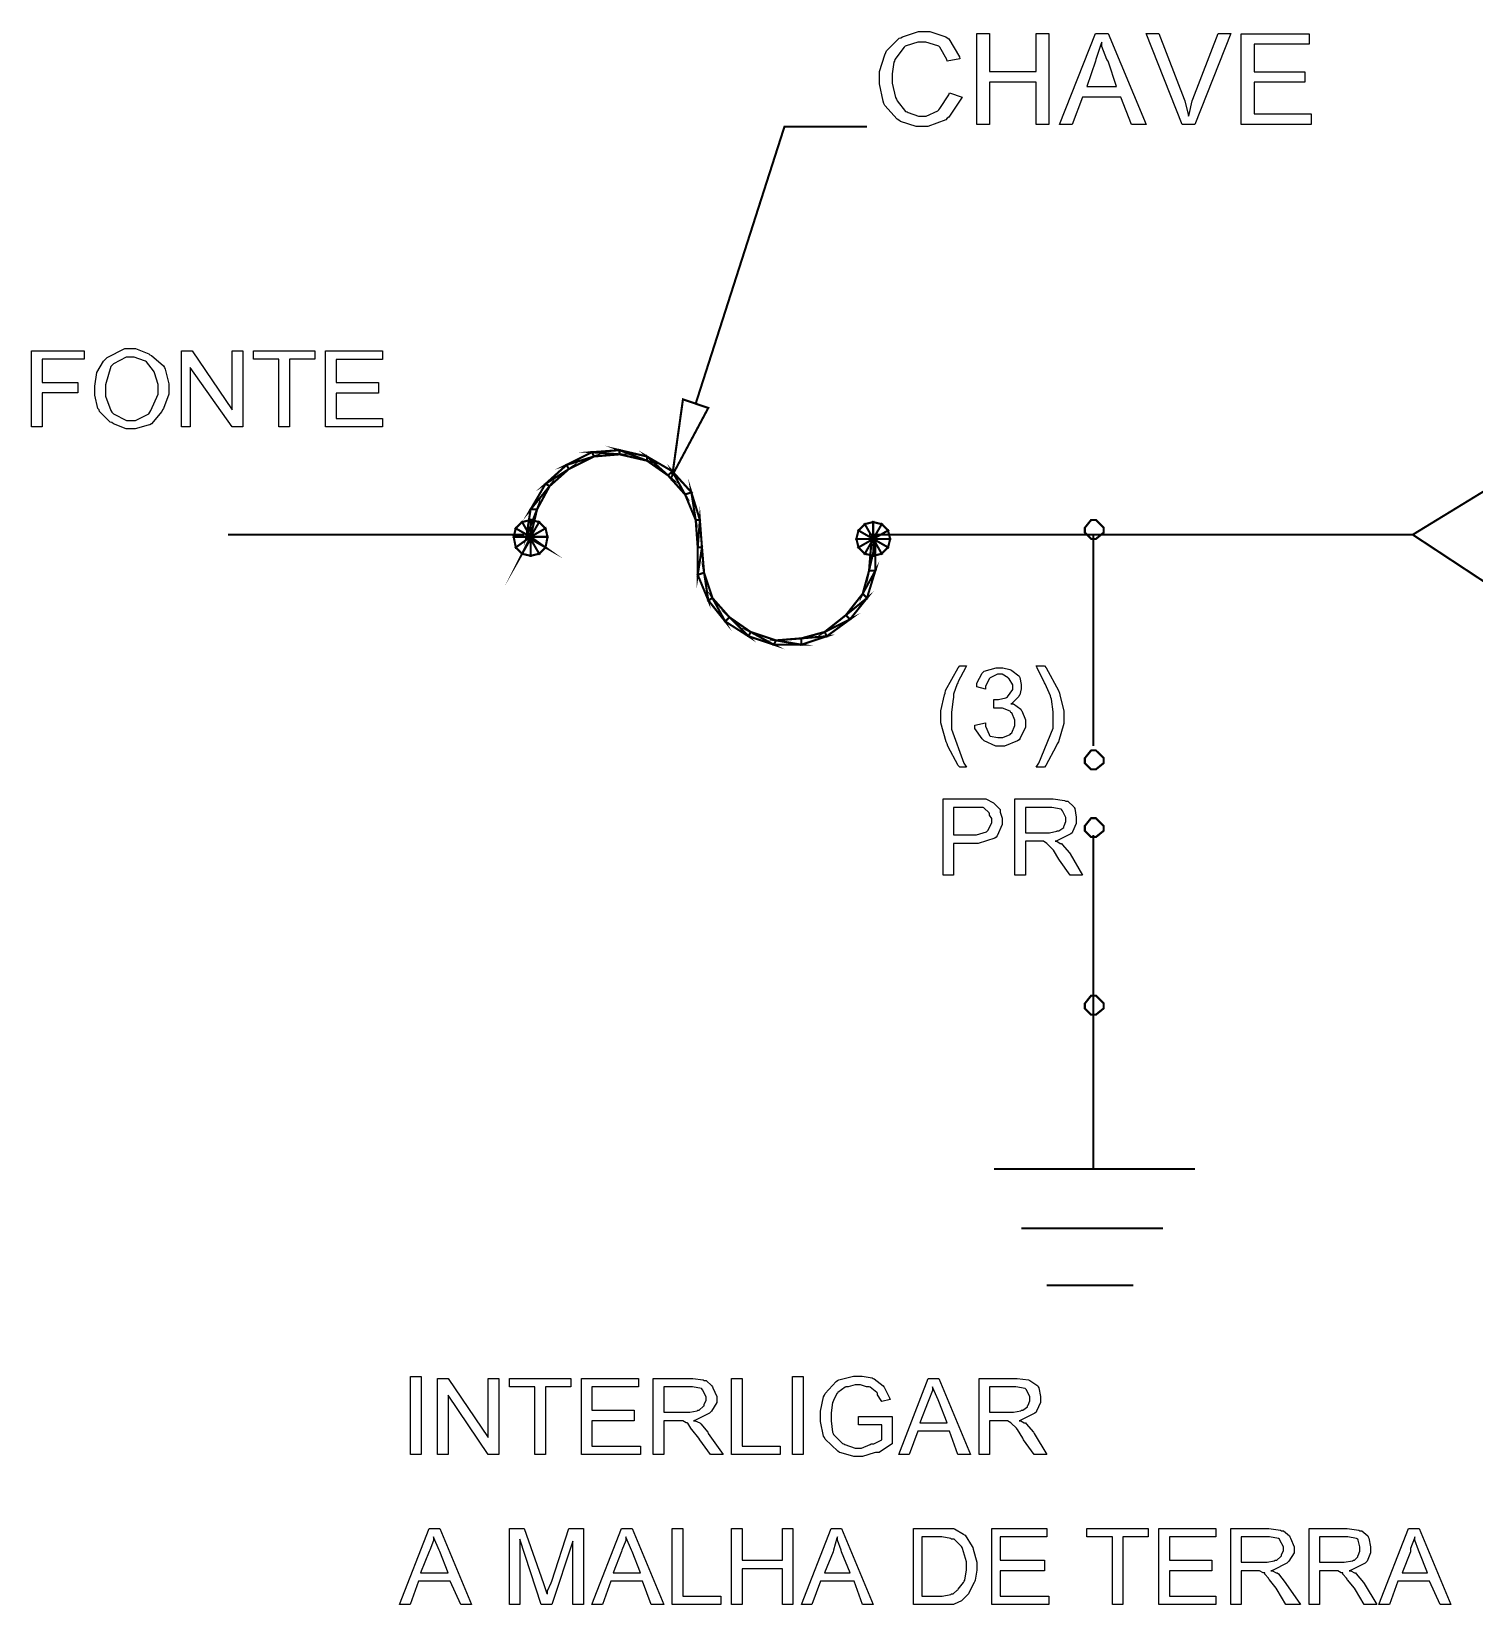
# Model space of a CAD drawing. Header units: metres. Extents: x -593 to 248, y 430 to 1024.
# Drawn here: x -51.26 to -22.33, y 571.25 to 602.79 of the extents above; entities that cross this region are included whole.
import ezdxf

# ---------------------------------------------------------------- set-up
doc = ezdxf.new("R2010")
doc.units = ezdxf.units.M
doc.header["$MEASUREMENT"] = 0
for name, color, linetype in [('C00-00-00-BLACK', 7, 'Continuous'), ('C00-7E-FF', 150, 'Continuous'), ('CFF-00-00', 1, 'Continuous'), ('CFF-7E-00', 30, 'Continuous')]:
    doc.layers.add(name, color=color, linetype=linetype)

msp = doc.modelspace()

# ---------------------------------------------------------------- linework, layer by layer
at = {"layer": 'C00-00-00-BLACK', "const_width": 0.0423}
for points in [[(-41.253, 592.657), (-41.423, 592.318), (-41.253, 592.615), (-41.253, 592.657)], [(-41.423, 592.954), (-41.253, 592.657), (-41.55, 592.827), (-41.423, 592.954)], [(-41.253, 592.996), (-41.423, 592.954), (-41.253, 592.657), (-41.253, 592.996)], [(-40.954, 592.827), (-41.253, 592.657), (-41.081, 592.954), (-40.954, 592.827)], [(-41.253, 592.657), (-41.081, 592.954), (-41.253, 592.996), (-41.253, 592.657)], [(-34.552, 592.911), (-34.382, 592.615), (-34.679, 592.784), (-34.552, 592.911)], [(-34.382, 592.954), (-34.552, 592.911), (-34.382, 592.615), (-34.382, 592.954)], [(-34.086, 592.784), (-34.385, 592.615), (-34.213, 592.911), (-34.086, 592.784)], [(-34.385, 592.615), (-34.213, 592.911), (-34.385, 592.954), (-34.385, 592.615)], [(-41.253, 592.657), (-41.55, 592.827), (-41.592, 592.657), (-41.253, 592.657)], [(-41.592, 592.657), (-41.55, 592.445), (-41.253, 592.657), (-41.592, 592.657)], [(-41.55, 592.445), (-41.253, 592.657), (-41.423, 592.318), (-41.55, 592.445)], [(-41.423, 592.318), (-41.253, 592.615), (-41.253, 592.276), (-41.423, 592.318)], [(-40.913, 592.657), (-40.954, 592.827), (-41.253, 592.657), (-40.913, 592.657)], [(-40.954, 592.445), (-41.253, 592.657), (-40.913, 592.657), (-40.954, 592.445)], [(-41.253, 592.615), (-40.954, 592.445), (-41.253, 592.657), (-41.253, 592.615)], [(-41.081, 592.318), (-41.253, 592.615), (-40.954, 592.445), (-41.081, 592.318)], [(-41.253, 592.615), (-41.253, 592.276), (-41.081, 592.318), (-41.253, 592.615)], [(-34.382, 592.615), (-34.679, 592.784), (-34.721, 592.615), (-34.382, 592.615)], [(-34.721, 592.615), (-34.679, 592.445), (-34.382, 592.615), (-34.721, 592.615)], [(-34.679, 592.445), (-34.382, 592.615), (-34.552, 592.318), (-34.679, 592.445)], [(-34.382, 592.615), (-34.552, 592.318), (-34.382, 592.276), (-34.382, 592.615)], [(-34.044, 592.615), (-34.086, 592.784), (-34.385, 592.615), (-34.044, 592.615)], [(-34.382, 592.615), (-34.086, 592.445), (-34.044, 592.615), (-34.382, 592.615)], [(-34.213, 592.318), (-34.382, 592.615), (-34.086, 592.445), (-34.213, 592.318)], [(-34.382, 592.276), (-34.213, 592.318), (-34.382, 592.615), (-34.382, 592.276)]]:
    msp.add_lwpolyline(points, close=True, dxfattribs=at)
at = {"layer": 'C00-00-00-BLACK'}
for points in [[(-41.423, 592.954), (-41.253, 592.657), (-41.55, 592.827), (-41.423, 592.954)], [(-41.253, 592.996), (-41.423, 592.954), (-41.253, 592.657), (-41.253, 592.996)], [(-41.253, 592.657), (-41.081, 592.954), (-41.253, 592.996), (-41.253, 592.657)], [(-40.954, 592.827), (-41.253, 592.657), (-41.081, 592.954), (-40.954, 592.827)], [(-34.552, 592.911), (-34.382, 592.615), (-34.679, 592.784), (-34.552, 592.911)], [(-34.382, 592.954), (-34.552, 592.911), (-34.382, 592.615), (-34.382, 592.954)], [(-34.385, 592.615), (-34.213, 592.911), (-34.385, 592.954), (-34.385, 592.615)], [(-34.086, 592.784), (-34.385, 592.615), (-34.213, 592.911), (-34.086, 592.784)], [(-41.253, 592.657), (-41.55, 592.827), (-41.592, 592.657), (-41.253, 592.657)], [(-41.592, 592.657), (-41.55, 592.445), (-41.253, 592.657), (-41.592, 592.657)], [(-41.55, 592.445), (-41.253, 592.657), (-41.423, 592.318), (-41.55, 592.445)], [(-41.253, 592.657), (-41.423, 592.318), (-41.253, 592.615), (-41.253, 592.657)], [(-41.423, 592.318), (-41.253, 592.615), (-41.253, 592.276), (-41.423, 592.318)], [(-40.913, 592.657), (-40.954, 592.827), (-41.253, 592.657), (-40.913, 592.657)], [(-41.253, 592.615), (-40.954, 592.445), (-41.253, 592.657), (-41.253, 592.615)], [(-40.954, 592.445), (-41.253, 592.657), (-40.913, 592.657), (-40.954, 592.445)], [(-41.253, 592.615), (-41.253, 592.276), (-41.081, 592.318), (-41.253, 592.615)], [(-41.081, 592.318), (-41.253, 592.615), (-40.954, 592.445), (-41.081, 592.318)], [(-34.382, 592.615), (-34.679, 592.784), (-34.721, 592.615), (-34.382, 592.615)], [(-34.721, 592.615), (-34.679, 592.445), (-34.382, 592.615), (-34.721, 592.615)], [(-34.679, 592.445), (-34.382, 592.615), (-34.552, 592.318), (-34.679, 592.445)], [(-34.382, 592.615), (-34.552, 592.318), (-34.382, 592.276), (-34.382, 592.615)], [(-34.044, 592.615), (-34.086, 592.784), (-34.385, 592.615), (-34.044, 592.615)], [(-34.382, 592.276), (-34.213, 592.318), (-34.382, 592.615), (-34.382, 592.276)], [(-34.213, 592.318), (-34.382, 592.615), (-34.086, 592.445), (-34.213, 592.318)], [(-34.382, 592.615), (-34.086, 592.445), (-34.044, 592.615), (-34.382, 592.615)]]:
    msp.add_lwpolyline(points, close=True, dxfattribs=at)
at = {"layer": 'C00-7E-FF', "const_width": 0.0423}
for points in [[(-37.943, 595.326), (-36.163, 600.88), (-34.509, 600.88)], [(-29.761, 592.784), (-29.761, 592.838), (-29.919, 592.996), (-29.971, 592.996), (-30.014, 592.996), (-30.141, 592.838), (-30.141, 592.784)], [(-47.318, 592.7), (-41.38, 592.7)], [(-34.467, 592.7), (-23.566, 592.7)], [(-30.141, 592.784), (-30.141, 592.743), (-30.014, 592.615), (-29.971, 592.615), (-29.919, 592.615), (-29.761, 592.743), (-29.761, 592.784)], [(-29.971, 592.7), (-29.971, 588.461)], [(-29.761, 588.165), (-29.761, 588.219), (-29.919, 588.376), (-29.971, 588.376), (-30.014, 588.376), (-30.141, 588.219), (-30.141, 588.165)], [(-30.141, 588.165), (-30.141, 588.123), (-30.014, 587.995), (-29.971, 587.995), (-29.919, 587.995), (-29.761, 588.123), (-29.761, 588.165)], [(-29.761, 586.808), (-29.761, 586.861), (-29.919, 587.018), (-29.971, 587.018), (-30.014, 587.018), (-30.141, 586.861), (-30.141, 586.808)], [(-30.141, 586.808), (-30.141, 586.766), (-30.014, 586.638), (-29.971, 586.638), (-29.919, 586.638), (-29.761, 586.766), (-29.761, 586.808)], [(-29.971, 586.681), (-29.971, 579.983)], [(-29.761, 583.247), (-29.761, 583.3), (-29.919, 583.46), (-29.971, 583.46), (-30.014, 583.46), (-30.141, 583.3), (-30.141, 583.247)], [(-30.141, 583.247), (-30.141, 583.205), (-30.014, 583.077), (-29.971, 583.077), (-29.919, 583.077), (-29.761, 583.205), (-29.761, 583.247)], [(-31.964, 579.983), (-29.971, 579.983), (-27.935, 579.983)], [(-31.414, 578.796), (-30.014, 578.796), (-28.573, 578.796)], [(-30.903, 577.653), (-30.014, 577.653), (-29.165, 577.653)]]:
    msp.add_lwpolyline(points, dxfattribs=at)
for points in [[(-37.69, 595.242), (-38.412, 593.888), (-38.198, 595.412), (-37.69, 595.242)], [(-39.47, 594.395), (-38.92, 594.184), (-38.92, 594.268), (-39.47, 594.395)], [(-40.87, 593.675), (-40.954, 593.718), (-40.489, 594.014), (-40.87, 593.675)], [(-40.531, 594.099), (-39.982, 594.268), (-40.023, 594.353), (-40.531, 594.099)], [(-40.489, 594.014), (-40.531, 594.099), (-39.982, 594.268), (-40.489, 594.014)], [(-40.023, 594.353), (-39.47, 594.311), (-39.47, 594.395), (-40.023, 594.353)], [(-39.982, 594.268), (-40.023, 594.353), (-39.47, 594.311), (-39.982, 594.268)], [(-39.47, 594.311), (-39.47, 594.395), (-38.92, 594.184), (-39.47, 594.311)], [(-38.92, 594.268), (-38.497, 593.888), (-38.412, 593.972), (-38.92, 594.268)], [(-38.92, 594.184), (-38.92, 594.268), (-38.497, 593.888), (-38.92, 594.184)], [(-41.124, 593.207), (-41.253, 593.207), (-40.87, 593.675), (-41.124, 593.207)], [(-40.954, 593.718), (-40.489, 594.014), (-40.531, 594.099), (-40.954, 593.718)], [(-38.497, 593.888), (-38.412, 593.972), (-38.156, 593.506), (-38.497, 593.888)], [(-38.412, 593.972), (-38.156, 593.506), (-38.029, 593.549), (-38.412, 593.972)], [(-38.029, 593.549), (-37.943, 592.996), (-37.859, 592.996), (-38.029, 593.549)], [(-41.253, 593.207), (-40.87, 593.675), (-40.954, 593.718), (-41.253, 593.207)], [(-38.156, 593.506), (-38.029, 593.549), (-37.943, 592.996), (-38.156, 593.506)], [(-20.047, 592.7), (-21.829, 593.761), (-23.566, 592.7), (-21.829, 591.556), (-20.047, 592.7)], [(-41.339, 592.657), (-41.124, 593.207), (-41.253, 593.207), (-41.339, 592.657)], [(-41.253, 592.657), (-41.339, 592.657), (-41.124, 593.207), (-41.253, 592.657)], [(-37.859, 592.996), (-37.902, 592.445), (-37.817, 592.445), (-37.859, 592.996)], [(-37.943, 592.996), (-37.859, 592.996), (-37.902, 592.445), (-37.943, 592.996)], [(-37.817, 592.445), (-37.902, 591.895), (-37.774, 591.938), (-37.817, 592.445)], [(-34.467, 591.979), (-34.34, 592.53), (-34.425, 592.488), (-34.467, 591.979)], [(-34.34, 591.979), (-34.467, 591.979), (-34.34, 592.53), (-34.34, 591.979)], [(-37.902, 592.445), (-37.817, 592.445), (-37.902, 591.895), (-37.902, 592.445)], [(-37.902, 591.895), (-37.774, 591.938), (-37.69, 591.384), (-37.902, 591.895)], [(-37.774, 591.938), (-37.69, 591.384), (-37.606, 591.429), (-37.774, 591.938)], [(-34.595, 591.515), (-34.34, 591.979), (-34.467, 591.979), (-34.595, 591.515)], [(-34.509, 591.429), (-34.595, 591.515), (-34.34, 591.979), (-34.509, 591.429)], [(-37.69, 591.384), (-37.606, 591.429), (-37.351, 590.961), (-37.69, 591.384)], [(-37.606, 591.429), (-37.351, 590.961), (-37.267, 591.046), (-37.606, 591.429)], [(-34.932, 591.087), (-34.509, 591.429), (-34.595, 591.515), (-34.932, 591.087)], [(-34.848, 591.004), (-34.932, 591.087), (-34.509, 591.429), (-34.848, 591.004)], [(-37.267, 591.046), (-36.885, 590.664), (-36.841, 590.75), (-37.267, 591.046)], [(-37.351, 590.961), (-37.267, 591.046), (-36.885, 590.664), (-37.351, 590.961)], [(-35.357, 590.75), (-34.848, 591.004), (-34.932, 591.087), (-35.357, 590.75)], [(-35.314, 590.664), (-35.357, 590.75), (-34.848, 591.004), (-35.314, 590.664)], [(-36.841, 590.75), (-36.375, 590.495), (-36.332, 590.581), (-36.841, 590.75)], [(-36.885, 590.664), (-36.841, 590.75), (-36.375, 590.495), (-36.885, 590.664)], [(-35.824, 590.622), (-35.314, 590.664), (-35.357, 590.75), (-35.824, 590.622)], [(-35.824, 590.495), (-35.824, 590.622), (-35.314, 590.664), (-35.824, 590.495)], [(-36.332, 590.581), (-35.824, 590.495), (-35.824, 590.622), (-36.332, 590.581)], [(-36.375, 590.495), (-36.332, 590.581), (-35.824, 590.495), (-36.375, 590.495)]]:
    msp.add_lwpolyline(points, close=True, dxfattribs=at)
at = {"layer": 'C00-7E-FF'}
for points in [[(-37.69, 595.242), (-38.412, 593.888), (-38.198, 595.412), (-37.69, 595.242)], [(-40.531, 594.099), (-39.982, 594.268), (-40.023, 594.353), (-40.531, 594.099)], [(-40.489, 594.014), (-40.531, 594.099), (-39.982, 594.268), (-40.489, 594.014)], [(-40.023, 594.353), (-39.47, 594.311), (-39.47, 594.395), (-40.023, 594.353)], [(-39.982, 594.268), (-40.023, 594.353), (-39.47, 594.311), (-39.982, 594.268)], [(-39.47, 594.311), (-39.47, 594.395), (-38.92, 594.184), (-39.47, 594.311)], [(-39.47, 594.395), (-38.92, 594.184), (-38.92, 594.268), (-39.47, 594.395)], [(-38.92, 594.184), (-38.92, 594.268), (-38.497, 593.888), (-38.92, 594.184)], [(-38.92, 594.268), (-38.497, 593.888), (-38.412, 593.972), (-38.92, 594.268)], [(-40.954, 593.718), (-40.489, 594.014), (-40.531, 594.099), (-40.954, 593.718)], [(-40.87, 593.675), (-40.954, 593.718), (-40.489, 594.014), (-40.87, 593.675)], [(-38.497, 593.888), (-38.412, 593.972), (-38.156, 593.506), (-38.497, 593.888)], [(-38.412, 593.972), (-38.156, 593.506), (-38.029, 593.549), (-38.412, 593.972)], [(-41.253, 593.207), (-40.87, 593.675), (-40.954, 593.718), (-41.253, 593.207)], [(-41.124, 593.207), (-41.253, 593.207), (-40.87, 593.675), (-41.124, 593.207)], [(-38.156, 593.506), (-38.029, 593.549), (-37.943, 592.996), (-38.156, 593.506)], [(-38.029, 593.549), (-37.943, 592.996), (-37.859, 592.996), (-38.029, 593.549)], [(-41.253, 592.657), (-41.339, 592.657), (-41.124, 593.207), (-41.253, 592.657)], [(-41.339, 592.657), (-41.124, 593.207), (-41.253, 593.207), (-41.339, 592.657)], [(-37.943, 592.996), (-37.859, 592.996), (-37.902, 592.445), (-37.943, 592.996)], [(-37.859, 592.996), (-37.902, 592.445), (-37.817, 592.445), (-37.859, 592.996)], [(-37.902, 592.445), (-37.817, 592.445), (-37.902, 591.895), (-37.902, 592.445)], [(-37.817, 592.445), (-37.902, 591.895), (-37.774, 591.938), (-37.817, 592.445)], [(-34.34, 591.979), (-34.467, 591.979), (-34.34, 592.53), (-34.34, 591.979)], [(-34.467, 591.979), (-34.34, 592.53), (-34.425, 592.488), (-34.467, 591.979)], [(-37.902, 591.895), (-37.774, 591.938), (-37.69, 591.384), (-37.902, 591.895)], [(-37.774, 591.938), (-37.69, 591.384), (-37.606, 591.429), (-37.774, 591.938)], [(-34.509, 591.429), (-34.595, 591.515), (-34.34, 591.979), (-34.509, 591.429)], [(-34.595, 591.515), (-34.34, 591.979), (-34.467, 591.979), (-34.595, 591.515)], [(-37.69, 591.384), (-37.606, 591.429), (-37.351, 590.961), (-37.69, 591.384)], [(-37.606, 591.429), (-37.351, 590.961), (-37.267, 591.046), (-37.606, 591.429)], [(-34.932, 591.087), (-34.509, 591.429), (-34.595, 591.515), (-34.932, 591.087)], [(-34.848, 591.004), (-34.932, 591.087), (-34.509, 591.429), (-34.848, 591.004)], [(-37.351, 590.961), (-37.267, 591.046), (-36.885, 590.664), (-37.351, 590.961)], [(-37.267, 591.046), (-36.885, 590.664), (-36.841, 590.75), (-37.267, 591.046)], [(-35.357, 590.75), (-34.848, 591.004), (-34.932, 591.087), (-35.357, 590.75)], [(-35.314, 590.664), (-35.357, 590.75), (-34.848, 591.004), (-35.314, 590.664)], [(-36.885, 590.664), (-36.841, 590.75), (-36.375, 590.495), (-36.885, 590.664)], [(-36.841, 590.75), (-36.375, 590.495), (-36.332, 590.581), (-36.841, 590.75)], [(-35.824, 590.622), (-35.314, 590.664), (-35.357, 590.75), (-35.824, 590.622)], [(-36.375, 590.495), (-36.332, 590.581), (-35.824, 590.495), (-36.375, 590.495)], [(-36.332, 590.581), (-35.824, 590.495), (-35.824, 590.622), (-36.332, 590.581)], [(-35.824, 590.495), (-35.824, 590.622), (-35.314, 590.664), (-35.824, 590.495)]]:
    msp.add_lwpolyline(points, close=True, dxfattribs=at)
at = {"layer": 'CFF-00-00', "const_width": 0.0423}
msp.add_lwpolyline([(-47.318, 592.7), (-47.275, 592.7)], dxfattribs=at)
msp.add_lwpolyline([(-47.318, 592.7), (-47.275, 592.7)], dxfattribs=at)
msp.add_lwpolyline([(-47.318, 592.7), (-47.275, 592.7)], dxfattribs=at)
msp.add_lwpolyline([(-47.318, 592.7), (-47.275, 592.7)], dxfattribs=at)
msp.add_lwpolyline([(-47.318, 592.7), (-47.275, 592.7), (-47.275, 592.7), (-47.318, 592.7)], close=True, dxfattribs=at)
msp.add_lwpolyline([(-47.318, 592.7), (-47.275, 592.7), (-47.275, 592.7), (-47.318, 592.7)], close=True, dxfattribs=at)
at = {"layer": 'CFF-00-00'}
msp.add_lwpolyline([(-47.318, 592.7), (-47.275, 592.7), (-47.275, 592.7), (-47.318, 592.7)], close=True, dxfattribs=at)
msp.add_lwpolyline([(-47.318, 592.7), (-47.275, 592.7), (-47.275, 592.7), (-47.318, 592.7)], close=True, dxfattribs=at)
at = {"layer": 'CFF-7E-00'}
for points in [[(-32.855, 601.561), (-32.602, 601.473), (-32.624, 601.431), (-32.867, 601.071), (-32.898, 601.05), (-32.93, 601.018), (-33.288, 600.88), (-33.407, 600.88), (-33.524, 600.88), (-33.839, 600.986), (-33.871, 601.007), (-33.904, 601.029), (-34.149, 601.304), (-34.17, 601.346), (-34.181, 601.389), (-34.256, 601.74), (-34.256, 601.857), (-34.256, 601.984), (-34.151, 602.323), (-34.129, 602.364), (-34.119, 602.397), (-33.862, 602.651), (-33.83, 602.66), (-33.798, 602.683), (-33.473, 602.788), (-33.364, 602.788), (-33.248, 602.788), (-32.93, 602.683), (-32.898, 602.66), (-32.867, 602.64), (-32.656, 602.28), (-32.645, 602.237), (-32.898, 602.196), (-32.909, 602.228), (-33.047, 602.472), (-33.068, 602.492), (-33.09, 602.503), (-33.328, 602.576), (-33.407, 602.576), (-33.492, 602.576), (-33.724, 602.503), (-33.744, 602.492), (-33.766, 602.472), (-33.947, 602.228), (-33.956, 602.196), (-33.969, 602.175), (-34.002, 601.937), (-34.002, 601.857), (-34.002, 601.751), (-33.936, 601.464), (-33.914, 601.431), (-33.904, 601.4), (-33.735, 601.187), (-33.703, 601.176), (-33.682, 601.167), (-33.476, 601.092), (-33.407, 601.092), (-33.323, 601.092), (-33.09, 601.198), (-33.068, 601.219), (-33.047, 601.241), (-32.867, 601.518), (-32.855, 601.561)], [(-32.303, 600.923), (-32.303, 602.746), (-32.049, 602.746), (-32.049, 601.984), (-31.118, 601.984), (-31.118, 602.746), (-30.86, 602.746), (-30.86, 600.923), (-31.118, 600.923), (-31.118, 601.772), (-32.049, 601.772), (-32.049, 600.923), (-32.303, 600.923)], [(-30.649, 600.923), (-29.93, 602.746), (-29.675, 602.746), (-28.91, 600.923), (-29.207, 600.923), (-29.419, 601.473), (-30.184, 601.473), (-30.396, 600.923), (-30.649, 600.923)], [(-28.188, 600.923), (-28.91, 602.746), (-28.657, 602.746), (-28.147, 601.431), (-28.137, 601.4), (-28.072, 601.124), (-28.062, 601.092), (-28.052, 601.124), (-27.988, 601.4), (-27.977, 601.431), (-27.469, 602.746), (-27.215, 602.746), (-27.935, 600.923), (-28.188, 600.923)], [(-27.003, 600.923), (-27.003, 602.743), (-25.646, 602.743), (-25.646, 602.531), (-26.747, 602.531), (-26.747, 601.981), (-25.731, 601.981), (-25.731, 601.769), (-26.747, 601.769), (-26.747, 601.135), (-25.603, 601.135), (-25.603, 600.923), (-27.003, 600.923)], [(-30.1, 601.687), (-29.504, 601.687), (-29.675, 602.196), (-29.697, 602.228), (-29.802, 602.49), (-29.802, 602.576), (-29.813, 602.545), (-29.92, 602.228), (-29.93, 602.196), (-30.1, 601.687)], [(-51.261, 594.861), (-51.261, 596.388), (-50.202, 596.388), (-50.202, 596.218), (-51.049, 596.218), (-51.049, 595.752), (-50.329, 595.752), (-50.329, 595.541), (-51.049, 595.541), (-51.049, 594.861), (-51.261, 594.861)], [(-49.99, 595.583), (-49.99, 595.675), (-49.948, 595.949), (-49.819, 596.177), (-49.776, 596.218), (-49.745, 596.25), (-49.388, 596.43), (-49.268, 596.43), (-49.173, 596.43), (-48.908, 596.326), (-48.886, 596.304), (-48.855, 596.294), (-48.612, 596.082), (-48.59, 596.049), (-48.581, 596.017), (-48.506, 595.723), (-48.506, 595.626), (-48.506, 595.519), (-48.612, 595.232), (-48.633, 595.2), (-48.644, 595.168), (-48.855, 594.925), (-48.886, 594.903), (-48.92, 594.894), (-49.181, 594.819), (-49.268, 594.819), (-49.363, 594.819), (-49.617, 594.925), (-49.648, 594.946), (-49.682, 594.957), (-49.896, 595.168), (-49.906, 595.2), (-49.928, 595.232), (-49.99, 595.496), (-49.99, 595.583)], [(-48.25, 594.861), (-48.25, 596.388), (-48.038, 596.388), (-47.233, 595.2), (-47.233, 596.388), (-47.022, 596.388), (-47.022, 594.861), (-47.233, 594.861), (-48.08, 596.049), (-48.08, 594.861), (-48.25, 594.861)], [(-46.3, 594.861), (-46.3, 596.218), (-46.81, 596.218), (-46.81, 596.388), (-45.579, 596.388), (-45.579, 596.218), (-46.087, 596.218), (-46.087, 594.861), (-46.3, 594.861)], [(-45.365, 594.861), (-45.365, 596.385), (-44.22, 596.385), (-44.22, 596.215), (-45.153, 596.215), (-45.153, 595.749), (-44.304, 595.749), (-44.304, 595.539), (-45.153, 595.539), (-45.153, 595.03), (-44.22, 595.03), (-44.22, 594.861), (-45.365, 594.861)], [(-49.776, 595.583), (-49.776, 595.477), (-49.67, 595.19), (-49.648, 595.157), (-49.617, 595.125), (-49.356, 594.987), (-49.268, 594.987), (-49.173, 594.987), (-48.908, 595.125), (-48.886, 595.157), (-48.866, 595.19), (-48.718, 595.517), (-48.718, 595.626), (-48.718, 595.711), (-48.793, 595.944), (-48.802, 595.965), (-48.813, 595.986), (-48.951, 596.167), (-48.972, 596.177), (-48.994, 596.188), (-49.2, 596.261), (-49.268, 596.261), (-49.363, 596.261), (-49.617, 596.123), (-49.648, 596.091), (-49.67, 596.07), (-49.776, 595.705), (-49.776, 595.583)], [(-32.645, 588.038), (-32.677, 588.07), (-32.889, 588.462), (-32.898, 588.504), (-32.92, 588.546), (-33.025, 588.927), (-33.025, 589.054), (-33.025, 589.171), (-32.952, 589.49), (-32.941, 589.522), (-32.931, 589.576), (-32.677, 590.031), (-32.645, 590.072), (-32.514, 590.072), (-32.536, 590.031), (-32.677, 589.755), (-32.686, 589.733), (-32.697, 589.712), (-32.771, 589.506), (-32.771, 589.437), (-32.782, 589.405), (-32.813, 589.142), (-32.813, 589.054), (-32.813, 588.8), (-32.568, 588.123), (-32.514, 588.038), (-32.645, 588.038)], [(-30.946, 588.038), (-31.118, 588.038), (-31.064, 588.123), (-30.776, 588.822), (-30.776, 589.054), (-30.776, 589.15), (-30.809, 589.405), (-30.819, 589.437), (-30.83, 589.469), (-30.936, 589.712), (-30.946, 589.733), (-30.946, 589.733), (-31.096, 590.031), (-31.118, 590.072), (-30.946, 590.072), (-30.914, 590.031), (-30.671, 589.576), (-30.649, 589.522), (-30.64, 589.49), (-30.564, 589.164), (-30.564, 589.054), (-30.564, 588.917), (-30.671, 588.546), (-30.692, 588.504), (-30.714, 588.462), (-30.925, 588.07), (-30.946, 588.038)], [(-32.346, 588.884), (-32.133, 588.927), (-32.133, 588.864), (-32.06, 588.694), (-32.049, 588.672), (-32.04, 588.662), (-31.888, 588.631), (-31.837, 588.631), (-31.785, 588.631), (-31.636, 588.694), (-31.625, 588.715), (-31.604, 588.726), (-31.541, 588.877), (-31.541, 588.927), (-31.541, 588.981), (-31.604, 589.128), (-31.625, 589.138), (-31.636, 589.16), (-31.788, 589.223), (-31.837, 589.223), (-31.869, 589.223), (-31.941, 589.223), (-31.964, 589.223), (-31.964, 589.396), (-31.964, 589.396), (-31.921, 589.396), (-31.921, 589.396), (-31.869, 589.396), (-31.722, 589.427), (-31.71, 589.437), (-31.69, 589.448), (-31.584, 589.599), (-31.584, 589.649), (-31.584, 589.692), (-31.658, 589.809), (-31.668, 589.819), (-31.679, 589.829), (-31.799, 589.902), (-31.837, 589.902), (-31.891, 589.902), (-32.04, 589.829), (-32.049, 589.819), (-32.06, 589.809), (-32.133, 589.657), (-32.133, 589.606), (-32.303, 589.649), (-32.303, 589.723), (-32.198, 589.925), (-32.176, 589.945), (-32.156, 589.967), (-31.917, 590.029), (-31.837, 590.029), (-31.785, 590.029), (-31.647, 589.999), (-31.625, 589.988), (-31.604, 589.978), (-31.467, 589.872), (-31.456, 589.861), (-31.446, 589.84), (-31.414, 589.697), (-31.414, 589.649), (-31.414, 589.608), (-31.446, 589.49), (-31.456, 589.479), (-31.467, 589.459), (-31.604, 589.318), (-31.625, 589.307), (-31.573, 589.307), (-31.425, 589.203), (-31.414, 589.18), (-31.404, 589.171), (-31.329, 588.989), (-31.329, 588.927), (-31.329, 588.843), (-31.435, 588.619), (-31.456, 588.588), (-31.488, 588.567), (-31.751, 588.461), (-31.837, 588.461), (-31.923, 588.461), (-32.156, 588.567), (-32.176, 588.588), (-32.198, 588.61), (-32.346, 588.817), (-32.346, 588.884)], [(-32.982, 585.876), (-32.982, 587.403), (-32.387, 587.403), (-32.335, 587.403), (-32.216, 587.403), (-32.176, 587.403), (-32.124, 587.403), (-31.975, 587.327), (-31.964, 587.315), (-31.954, 587.305), (-31.848, 587.199), (-31.837, 587.188), (-31.837, 587.135), (-31.795, 587.017), (-31.795, 586.977), (-31.795, 586.893), (-31.9, 586.66), (-31.921, 586.638), (-31.943, 586.617), (-32.277, 586.511), (-32.387, 586.511), (-32.771, 586.511), (-32.771, 585.876), (-32.982, 585.876)], [(-32.771, 586.681), (-32.387, 586.681), (-32.314, 586.681), (-32.113, 586.744), (-32.091, 586.765), (-32.081, 586.776), (-32.007, 586.927), (-32.007, 586.977), (-32.007, 587.009), (-32.049, 587.08), (-32.049, 587.104), (-32.06, 587.126), (-32.166, 587.221), (-32.176, 587.231), (-32.23, 587.231), (-32.349, 587.231), (-32.387, 587.231), (-32.771, 587.231), (-32.771, 586.681)], [(-31.541, 585.876), (-31.541, 587.403), (-30.86, 587.403), (-30.776, 587.403), (-30.545, 587.371), (-30.523, 587.36), (-30.481, 587.36), (-30.364, 587.241), (-30.353, 587.231), (-30.343, 587.21), (-30.311, 587.036), (-30.311, 586.977), (-30.311, 586.913), (-30.386, 586.744), (-30.396, 586.722), (-30.418, 586.701), (-30.702, 586.565), (-30.733, 586.554), (-30.702, 586.554), (-30.632, 586.511), (-30.606, 586.511), (-30.597, 586.49), (-30.448, 586.321), (-30.437, 586.299), (-30.184, 585.876), (-30.437, 585.876), (-30.649, 586.172), (-30.66, 586.194), (-30.766, 586.375), (-30.776, 586.384), (-30.787, 586.396), (-30.893, 586.501), (-30.903, 586.511), (-30.903, 586.511), (-30.968, 586.554), (-30.988, 586.554), (-30.988, 586.554), (-31.086, 586.554), (-31.118, 586.554), (-31.329, 586.554), (-31.329, 585.876), (-31.541, 585.876)], [(-31.329, 586.722), (-30.903, 586.722), (-30.851, 586.722), (-30.703, 586.755), (-30.692, 586.765), (-30.66, 586.765), (-30.564, 586.829), (-30.564, 586.85), (-30.554, 586.861), (-30.523, 586.948), (-30.523, 586.977), (-30.523, 587.031), (-30.586, 587.167), (-30.606, 587.188), (-30.618, 587.199), (-30.799, 587.231), (-30.86, 587.231), (-31.329, 587.231), (-31.329, 586.722)], [(-43.661, 575.827), (-43.45, 575.827), (-43.45, 574.26), (-43.661, 574.26), (-43.661, 575.827)], [(-43.119, 574.26), (-43.119, 575.787), (-42.907, 575.787), (-42.101, 574.599), (-42.101, 575.787), (-41.889, 575.787), (-41.889, 574.26), (-42.101, 574.26), (-42.907, 575.448), (-42.907, 574.26), (-43.119, 574.26)], [(-41.167, 574.26), (-41.167, 575.618), (-41.676, 575.618), (-41.676, 575.787), (-40.447, 575.787), (-40.447, 575.618), (-40.954, 575.618), (-40.954, 574.26), (-41.167, 574.26)], [(-40.235, 574.26), (-40.235, 575.787), (-39.09, 575.787), (-39.09, 575.618), (-40.023, 575.618), (-40.023, 575.149), (-39.174, 575.149), (-39.174, 574.938), (-40.023, 574.938), (-40.023, 574.43), (-39.047, 574.43), (-39.047, 574.26), (-40.235, 574.26)], [(-38.793, 574.26), (-38.793, 575.787), (-38.07, 575.787), (-37.997, 575.787), (-37.796, 575.756), (-37.774, 575.744), (-37.733, 575.744), (-37.617, 575.64), (-37.606, 575.618), (-37.596, 575.597), (-37.52, 575.423), (-37.52, 575.364), (-37.52, 575.301), (-37.626, 575.13), (-37.647, 575.108), (-37.669, 575.087), (-37.945, 574.949), (-37.986, 574.938), (-37.954, 574.938), (-37.859, 574.896), (-37.859, 574.896), (-37.838, 574.875), (-37.701, 574.706), (-37.69, 574.683), (-37.394, 574.26), (-37.647, 574.26), (-37.859, 574.557), (-37.881, 574.588), (-38.019, 574.759), (-38.029, 574.769), (-38.04, 574.791), (-38.103, 574.886), (-38.113, 574.896), (-38.135, 574.896), (-38.198, 574.938), (-38.198, 574.938), (-38.231, 574.938), (-38.304, 574.938), (-38.328, 574.938), (-38.581, 574.938), (-38.581, 574.26), (-38.793, 574.26)], [(-38.581, 575.108), (-38.113, 575.108), (-38.06, 575.108), (-37.913, 575.139), (-37.902, 575.149), (-37.87, 575.149), (-37.785, 575.228), (-37.774, 575.238), (-37.774, 575.269), (-37.733, 575.341), (-37.733, 575.364), (-37.733, 575.418), (-37.807, 575.554), (-37.817, 575.575), (-37.827, 575.586), (-38.01, 575.618), (-38.07, 575.618), (-38.581, 575.618), (-38.581, 575.108)], [(-37.224, 574.26), (-37.224, 575.787), (-37.012, 575.787), (-37.012, 574.43), (-36.248, 574.43), (-36.248, 574.26), (-37.224, 574.26)], [(-35.999, 575.827), (-35.788, 575.827), (-35.788, 574.26), (-35.999, 574.26), (-35.999, 575.827)], [(-34.679, 574.853), (-34.679, 575.022), (-34.002, 575.022), (-34.002, 574.473), (-34.034, 574.452), (-34.264, 574.303), (-34.34, 574.303), (-34.362, 574.293), (-34.6, 574.218), (-34.679, 574.218), (-34.775, 574.218), (-35.029, 574.293), (-35.06, 574.303), (-35.092, 574.325), (-35.347, 574.568), (-35.357, 574.599), (-35.379, 574.631), (-35.443, 574.925), (-35.443, 575.022), (-35.443, 575.13), (-35.379, 575.417), (-35.357, 575.448), (-35.347, 575.48), (-35.124, 575.724), (-35.102, 575.744), (-35.07, 575.756), (-34.777, 575.83), (-34.679, 575.83), (-34.606, 575.83), (-34.404, 575.798), (-34.382, 575.787), (-34.362, 575.778), (-34.181, 575.64), (-34.17, 575.618), (-34.161, 575.608), (-34.055, 575.396), (-34.044, 575.364), (-34.213, 575.321), (-34.224, 575.344), (-34.298, 575.455), (-34.298, 575.491), (-34.309, 575.502), (-34.446, 575.608), (-34.467, 575.618), (-34.52, 575.618), (-34.64, 575.66), (-34.679, 575.66), (-34.742, 575.66), (-34.885, 575.618), (-34.932, 575.618), (-34.943, 575.608), (-35.092, 575.502), (-35.102, 575.491), (-35.113, 575.481), (-35.177, 575.344), (-35.187, 575.321), (-35.198, 575.301), (-35.229, 575.093), (-35.229, 575.022), (-35.229, 574.938), (-35.198, 574.706), (-35.187, 574.683), (-35.177, 574.663), (-34.997, 574.484), (-34.975, 574.473), (-34.954, 574.463), (-34.748, 574.387), (-34.679, 574.387), (-34.615, 574.387), (-34.447, 574.463), (-34.425, 574.473), (-34.373, 574.473), (-34.224, 574.547), (-34.213, 574.557), (-34.213, 574.853), (-34.679, 574.853)], [(-33.871, 574.26), (-33.279, 575.787), (-33.068, 575.787), (-32.43, 574.26), (-32.686, 574.26), (-32.855, 574.726), (-33.491, 574.726), (-33.66, 574.26), (-33.871, 574.26)], [(-33.448, 574.896), (-32.898, 574.896), (-33.068, 575.321), (-33.079, 575.353), (-33.185, 575.597), (-33.194, 575.618), (-33.194, 575.545), (-33.269, 575.353), (-33.279, 575.321), (-33.448, 574.896)], [(-32.26, 574.26), (-32.26, 575.787), (-31.584, 575.787), (-31.5, 575.787), (-31.267, 575.756), (-31.245, 575.744), (-31.245, 575.744), (-31.085, 575.64), (-31.073, 575.618), (-31.063, 575.597), (-31.03, 575.423), (-31.03, 575.364), (-31.03, 575.301), (-31.107, 575.13), (-31.118, 575.108), (-31.14, 575.087), (-31.424, 574.949), (-31.456, 574.938), (-31.424, 574.938), (-31.354, 574.896), (-31.329, 574.896), (-31.319, 574.875), (-31.17, 574.706), (-31.159, 574.683), (-30.903, 574.26), (-31.159, 574.26), (-31.371, 574.557), (-31.383, 574.588), (-31.488, 574.759), (-31.498, 574.769), (-31.509, 574.791), (-31.615, 574.886), (-31.625, 574.896), (-31.625, 574.896), (-31.69, 574.938), (-31.71, 574.938), (-31.71, 574.938), (-31.806, 574.938), (-31.837, 574.938), (-32.049, 574.938), (-32.049, 574.26), (-32.26, 574.26)], [(-32.049, 575.108), (-31.625, 575.108), (-31.573, 575.108), (-31.425, 575.139), (-31.414, 575.149), (-31.383, 575.149), (-31.287, 575.215), (-31.287, 575.238), (-31.278, 575.248), (-31.245, 575.335), (-31.245, 575.364), (-31.245, 575.418), (-31.308, 575.554), (-31.329, 575.575), (-31.34, 575.586), (-31.523, 575.618), (-31.584, 575.618), (-32.049, 575.618), (-32.049, 575.108)], [(-43.881, 571.252), (-43.286, 572.779), (-43.074, 572.779), (-42.438, 571.252), (-42.651, 571.252), (-42.863, 571.721), (-43.499, 571.721), (-43.669, 571.252), (-43.881, 571.252)], [(-41.676, 571.252), (-41.676, 572.776), (-41.38, 572.776), (-40.997, 571.675), (-40.987, 571.655), (-40.924, 571.475), (-40.913, 571.464), (-40.913, 571.528), (-40.838, 571.686), (-40.828, 571.718), (-40.489, 572.776), (-40.192, 572.776), (-40.192, 571.252), (-40.405, 571.252), (-40.405, 572.523), (-40.828, 571.252), (-41.04, 571.252), (-41.466, 572.564), (-41.466, 571.252), (-41.676, 571.252)], [(-40.023, 571.252), (-39.43, 572.779), (-39.219, 572.779), (-38.581, 571.252), (-38.837, 571.252), (-39.007, 571.718), (-39.643, 571.718), (-39.812, 571.252), (-40.023, 571.252)], [(-38.412, 571.252), (-38.412, 572.776), (-38.198, 572.776), (-38.198, 571.422), (-37.436, 571.422), (-37.436, 571.252), (-38.412, 571.252)], [(-37.224, 571.252), (-37.224, 572.776), (-37.012, 572.776), (-37.012, 572.141), (-36.205, 572.141), (-36.205, 572.776), (-35.993, 572.776), (-35.993, 571.252), (-36.205, 571.252), (-36.205, 571.971), (-37.012, 571.971), (-37.012, 571.252), (-37.224, 571.252)], [(-35.824, 571.252), (-35.229, 572.776), (-35.018, 572.776), (-34.382, 571.252), (-34.595, 571.252), (-34.763, 571.718), (-35.443, 571.718), (-35.613, 571.252), (-35.824, 571.252)], [(-33.575, 571.252), (-33.575, 572.776), (-33.068, 572.776), (-32.995, 572.776), (-32.828, 572.776), (-32.771, 572.776), (-32.751, 572.767), (-32.57, 572.66), (-32.559, 572.65), (-32.539, 572.64), (-32.398, 572.418), (-32.387, 572.396), (-32.377, 572.364), (-32.303, 572.102), (-32.303, 572.014), (-32.303, 571.941), (-32.336, 571.74), (-32.346, 571.718), (-32.357, 571.697), (-32.463, 571.486), (-32.472, 571.464), (-32.484, 571.455), (-32.592, 571.348), (-32.602, 571.338), (-32.613, 571.328), (-32.762, 571.263), (-32.771, 571.252), (-32.835, 571.252), (-32.978, 571.252), (-33.025, 571.252), (-33.575, 571.252)], [(-32.007, 571.252), (-32.007, 572.776), (-30.903, 572.776), (-30.903, 572.607), (-31.837, 572.607), (-31.837, 572.141), (-30.946, 572.141), (-30.946, 571.93), (-31.837, 571.93), (-31.837, 571.422), (-30.86, 571.422), (-30.86, 571.252), (-32.007, 571.252)], [(-29.588, 571.252), (-29.588, 572.61), (-30.1, 572.61), (-30.1, 572.779), (-28.869, 572.779), (-28.869, 572.61), (-29.376, 572.61), (-29.376, 571.252), (-29.588, 571.252)], [(-28.657, 571.252), (-28.657, 572.776), (-27.512, 572.776), (-27.512, 572.607), (-28.446, 572.607), (-28.446, 572.141), (-27.596, 572.141), (-27.596, 571.93), (-28.446, 571.93), (-28.446, 571.422), (-27.512, 571.422), (-27.512, 571.252), (-28.657, 571.252)], [(-27.215, 571.252), (-27.215, 572.776), (-26.534, 572.776), (-26.45, 572.776), (-26.219, 572.744), (-26.197, 572.733), (-26.155, 572.733), (-26.038, 572.629), (-26.027, 572.607), (-26.018, 572.586), (-25.942, 572.412), (-25.942, 572.353), (-25.942, 572.29), (-26.048, 572.122), (-26.069, 572.1), (-26.091, 572.079), (-26.366, 571.941), (-26.408, 571.93), (-26.376, 571.93), (-26.306, 571.888), (-26.281, 571.888), (-26.26, 571.867), (-26.122, 571.697), (-26.111, 571.675), (-25.815, 571.252), (-26.111, 571.252), (-26.281, 571.549), (-26.303, 571.58), (-26.441, 571.751), (-26.45, 571.761), (-26.461, 571.783), (-26.534, 571.861), (-26.534, 571.888), (-26.566, 571.888), (-26.638, 571.93), (-26.661, 571.93), (-26.661, 571.93), (-26.726, 571.93), (-26.747, 571.93), (-27.003, 571.93), (-27.003, 571.252), (-27.215, 571.252)], [(-25.646, 571.252), (-25.646, 572.776), (-24.966, 572.776), (-24.882, 572.776), (-24.649, 572.744), (-24.627, 572.733), (-24.586, 572.733), (-24.469, 572.629), (-24.458, 572.607), (-24.448, 572.586), (-24.415, 572.412), (-24.415, 572.353), (-24.415, 572.29), (-24.48, 572.122), (-24.501, 572.1), (-24.522, 572.079), (-24.798, 571.941), (-24.84, 571.93), (-24.808, 571.93), (-24.736, 571.888), (-24.711, 571.888), (-24.702, 571.867), (-24.554, 571.697), (-24.543, 571.675), (-24.288, 571.252), (-24.543, 571.252), (-24.711, 571.549), (-24.733, 571.58), (-24.871, 571.751), (-24.881, 571.761), (-24.892, 571.783), (-24.966, 571.861), (-24.966, 571.888), (-24.998, 571.888), (-25.07, 571.93), (-25.093, 571.93), (-25.093, 571.93), (-25.156, 571.93), (-25.177, 571.93), (-25.435, 571.93), (-25.435, 571.252), (-25.646, 571.252)], [(-24.246, 571.252), (-23.65, 572.776), (-23.439, 572.776), (-22.804, 571.252), (-23.016, 571.252), (-23.227, 571.718), (-23.862, 571.718), (-24.035, 571.252), (-24.246, 571.252)], [(-43.458, 571.89), (-42.904, 571.89), (-43.074, 572.313), (-43.085, 572.345), (-43.191, 572.589), (-43.201, 572.61), (-43.201, 572.537), (-43.276, 572.345), (-43.286, 572.313), (-43.458, 571.89)], [(-39.6, 571.888), (-39.05, 571.888), (-39.219, 572.313), (-39.23, 572.345), (-39.336, 572.589), (-39.346, 572.61), (-39.346, 572.537), (-39.421, 572.345), (-39.43, 572.313), (-39.6, 571.888)], [(-35.357, 571.888), (-34.848, 571.888), (-35.018, 572.311), (-35.029, 572.342), (-35.102, 572.541), (-35.102, 572.607), (-35.113, 572.586), (-35.177, 572.342), (-35.187, 572.311), (-35.357, 571.888)], [(-33.407, 571.422), (-33.068, 571.422), (-33.004, 571.422), (-32.824, 571.455), (-32.813, 571.464), (-32.781, 571.464), (-32.697, 571.539), (-32.686, 571.549), (-32.677, 571.559), (-32.57, 571.697), (-32.559, 571.718), (-32.548, 571.74), (-32.514, 571.947), (-32.514, 572.014), (-32.514, 572.11), (-32.592, 572.375), (-32.602, 572.396), (-32.613, 572.418), (-32.763, 572.564), (-32.813, 572.564), (-32.824, 572.575), (-33.007, 572.607), (-33.068, 572.607), (-33.407, 572.607), (-33.407, 571.422)], [(-27.003, 572.1), (-26.534, 572.1), (-26.482, 572.1), (-26.346, 572.131), (-26.324, 572.141), (-26.292, 572.141), (-26.208, 572.217), (-26.197, 572.227), (-26.197, 572.258), (-26.154, 572.33), (-26.154, 572.353), (-26.154, 572.407), (-26.229, 572.543), (-26.238, 572.564), (-26.26, 572.575), (-26.435, 572.607), (-26.493, 572.607), (-27.003, 572.607), (-27.003, 572.1)], [(-25.435, 572.1), (-25.008, 572.1), (-24.944, 572.1), (-24.776, 572.131), (-24.754, 572.141), (-24.733, 572.141), (-24.67, 572.206), (-24.67, 572.227), (-24.66, 572.237), (-24.627, 572.324), (-24.627, 572.353), (-24.627, 572.407), (-24.66, 572.543), (-24.67, 572.564), (-24.692, 572.575), (-24.866, 572.607), (-24.924, 572.607), (-25.435, 572.607), (-25.435, 572.1)], [(-23.778, 571.888), (-23.27, 571.888), (-23.439, 572.311), (-23.45, 572.342), (-23.523, 572.541), (-23.523, 572.607), (-23.534, 572.586), (-23.609, 572.379), (-23.609, 572.311), (-23.778, 571.888)]]:
    msp.add_lwpolyline(points, close=True, dxfattribs=at)

doc.saveas('drawing.dxf')
